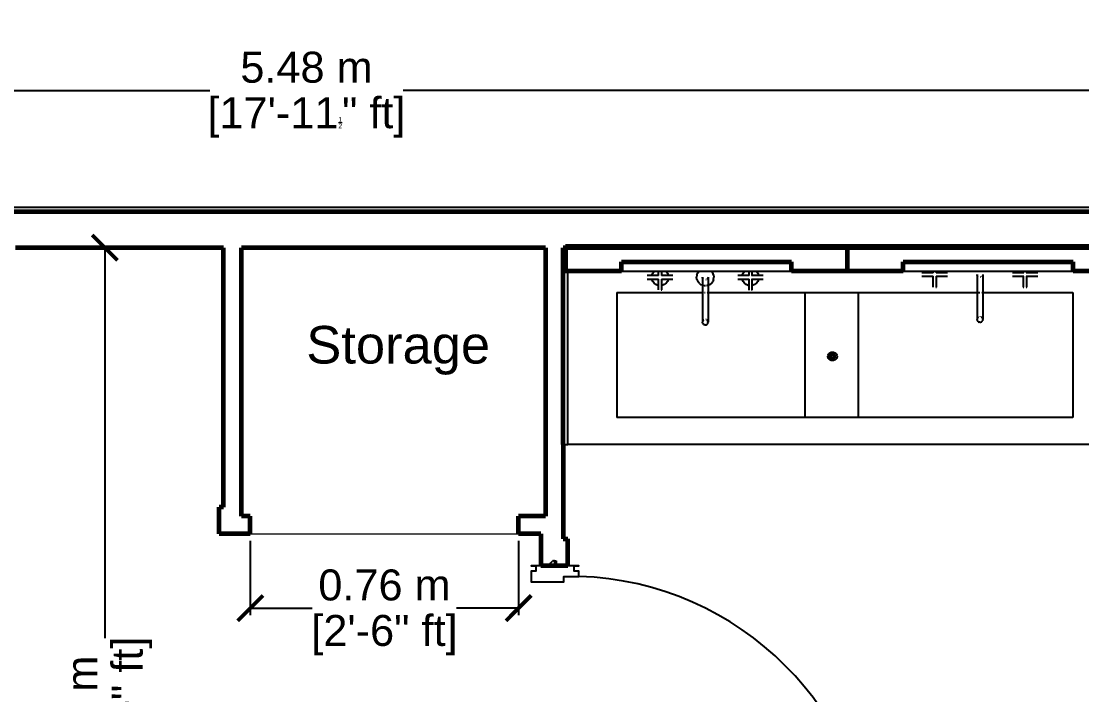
# Model space of a CAD drawing. Header units: metres. Extents: x 12.2 to 77.2, y 18.8 to 35.5.
# Drawn here: x 30.373 to 33.386, y 28.018 to 29.931 of the extents above; entities that cross this region are included whole.
import ezdxf

# ---------------------------------------------------------------- set-up
doc = ezdxf.new("R2010")
doc.units = ezdxf.units.M
doc.layers.get('Defpoints').update_dxf_attribs({"lineweight": 0})
doc.layers.add('0inne_gulv', color=7, linetype='Continuous', lineweight=13)
doc.layers.add('A-WALL', color=250, linetype='Continuous', lineweight=60)
doc.styles.get("Standard").update_dxf_attribs({"font": 'arial.ttf'})
doc.styles.add('TEXTS', font='swissl.ttf')
doc.dimstyles.new('Copy of DIMTEXT', dxfattribs={"dimscale": 0.3, "dimtxt": 0.22, "dimasz": 0.18, "dimexe": 0.05, "dimexo": 0.05, "dimgap": 0.05, "dimtad": 0, "dimzin": 1, "dimdsep": 46, "dimtxsty": 'TEXTS', "dimblk": 'ARCHTICK', "dimcen": 0.1, "dimclrd": 256, "dimclre": 6, "dimclrt": 7, "dimadec": 0, "dimazin": 0, "dimtfac": 0.15, "dimtix": 1, "dimtofl": 0, "dimtmove": 1, "dimatfit": 3, "dimldrblk": 'OPEN', "dimfxl": 1, "dimtolj": 1, "dimtzin": 0, "dimarcsym": 0})

# ---------------------------------------------------------------- blocks, each defined once
blk = doc.blocks.new('*U17')
blk.add_lwpolyline([(33.6, 1124.4, -0.396717), (966.4, 192)], format="xyb")
for points in [[(72, 192), (33.6, 192), (33.6, 1124.4), (72, 1124.4)], [(33.6, 192), (16.8, 192), (16.8, 192), (16.8, 192), (16.8, 192), (16.8, 177), (0, 177), (0, 190.9), (0, 40.9), (0, 55.9), (16.8, 55.9), (16.8, 40.9), (33.6, 40.9), (33.6, 40.9), (50, 40.9), (50, 144), (33.6, 144)], [(1000, 177), (1000, 192), (1000, 192), (1000, 40.9), (1000, 55.9), (983.2, 55.9), (983.2, 40.9), (966.4, 40.9), (966.4, 40.9), (950, 40.9), (950, 144), (966.4, 144), (966.4, 192), (983.2, 192), (983.2, 177)]]:
    blk.add_lwpolyline(points, close=True)
blk.add_lwpolyline([(33.6, 192), (72, 192)])
blk = doc.blocks.new('_ArchTick')
at = {"color": 0, "linetype": 'ByBlock', "const_width": 0.15}
blk.add_lwpolyline([(-0.5, -0.5), (0.5, 0.5)], dxfattribs=at)
blk = doc.blocks.new('*D31')
at = {"layer": '0inne_gulv', "color": 6, "lineweight": -2, "transparency": 16777216}
for p, q in [((28.4459, 29.4218), (28.4459, 29.7541)), ((33.9212, 29.4329), (33.9212, 29.7541))]:
    blk.add_line(p, q, dxfattribs=at)
at = {"layer": '0inne_gulv', "lineweight": -2, "transparency": 16777216}
for p, q in [((28.4459, 29.7341), (30.909, 29.7341)), ((33.9212, 29.7341), (31.4581, 29.7341))]:
    blk.add_line(p, q, dxfattribs=at)
at = {"layer": 'Defpoints', "color": 0, "transparency": 16777216}
for p in [(33.9212, 29.7341), (33.9212, 29.4129), (28.4459, 29.4018)]:
    blk.add_point(p, dxfattribs=at)
at = {"layer": '0inne_gulv', "lineweight": -2, "transparency": 16777216, "xscale": 0.072, "yscale": 0.072, "zscale": 0.072, "rotation": 180}
blk.add_blockref('_ArchTick', (28.4459, 29.7341), dxfattribs=at)
at = {"layer": '0inne_gulv', "lineweight": -2, "transparency": 16777216, "xscale": 0.072, "yscale": 0.072, "zscale": 0.072}
blk.add_blockref('_ArchTick', (33.9212, 29.7341), dxfattribs=at)
at = {"layer": '0inne_gulv', "color": 7, "transparency": 16777216, "insert": (31.1835, 29.7994), "char_height": 0.088, "attachment_point": 5, "style": 'TEXTS', "bg_fill": 3, "box_fill_scale": 1.1, "bg_fill_color": 256, "bg_fill_true_color": 13158600, "bg_fill_transparency": 0}
blk.add_mtext('\\A1;5.48 m', dxfattribs=at)
at = {"layer": '0inne_gulv', "color": 7, "transparency": 16777216, "insert": (31.1835, 29.6575), "char_height": 0.088, "attachment_point": 5, "style": 'TEXTS', "bg_fill": 3, "box_fill_scale": 1.1, "bg_fill_color": 256, "bg_fill_true_color": 13158600, "bg_fill_transparency": 0}
blk.add_mtext('\\A1;[17\'-11{\\H0.15x;\\S1/2;}" ft]', dxfattribs=at)
blk = doc.blocks.new('_Open')
at = {"color": 0, "linetype": 'ByBlock', "lineweight": -2}
for p, q in [((-1, 0.167), (0, 0)), ((-1, -0.167), (0, 0)), ((0, 0), (-1, 0))]:
    blk.add_line(p, q, dxfattribs=at)
blk = doc.blocks.new('*D48')
at = {"layer": '0inne_gulv', "color": 6, "lineweight": -2, "transparency": 16777216}
for p, q in [((30.6326, 29.2875), (30.5909, 29.2875)), ((30.6326, 26.5951), (30.5909, 26.5951))]:
    blk.add_line(p, q, dxfattribs=at)
at = {"layer": '0inne_gulv', "lineweight": -2, "transparency": 16777216}
for p, q in [((30.6109, 29.2875), (30.6109, 28.1788)), ((30.6109, 26.5951), (30.6109, 27.7038))]:
    blk.add_line(p, q, dxfattribs=at)
at = {"layer": 'Defpoints', "color": 0, "transparency": 16777216}
for p in [(30.6526, 29.2875), (30.6109, 26.5951), (30.6526, 26.5951)]:
    blk.add_point(p, dxfattribs=at)
at = {"layer": '0inne_gulv', "lineweight": -2, "transparency": 16777216, "xscale": 0.072, "yscale": 0.072, "zscale": 0.072}
for p, rotation in [((30.6109, 29.2875), 90), ((30.6109, 26.5951), 270)]:
    blk.add_blockref('_ArchTick', p, dxfattribs=dict(at, rotation=rotation))
at = {"layer": '0inne_gulv', "color": 7, "transparency": 16777216, "insert": (30.5456, 27.9413), "char_height": 0.088, "attachment_point": 5, "rotation": 90, "style": 'TEXTS', "bg_fill": 3, "box_fill_scale": 1.1, "bg_fill_color": 256, "bg_fill_true_color": 13158600, "bg_fill_transparency": 0}
blk.add_mtext('\\A1;2.69 m', dxfattribs=at)
at = {"layer": '0inne_gulv', "color": 7, "transparency": 16777216, "insert": (30.6875, 27.9413), "char_height": 0.088, "attachment_point": 5, "rotation": 90, "style": 'TEXTS', "bg_fill": 3, "box_fill_scale": 1.1, "bg_fill_color": 256, "bg_fill_true_color": 13158600, "bg_fill_transparency": 0}
blk.add_mtext('\\A1;[8\'-10" ft]', dxfattribs=at)
blk = doc.blocks.new('*D50')
at = {"layer": '0inne_gulv', "color": 6, "lineweight": -2, "transparency": 16777216}
for p, q in [((31.024, 28.4547), (31.024, 28.2441)), ((31.786, 28.4547), (31.786, 28.2441))]:
    blk.add_line(p, q, dxfattribs=at)
at = {"layer": '0inne_gulv', "lineweight": -2, "transparency": 16777216}
for p, q in [((31.024, 28.2641), (31.2001, 28.2641)), ((31.786, 28.2641), (31.6099, 28.2641))]:
    blk.add_line(p, q, dxfattribs=at)
at = {"layer": 'Defpoints', "color": 0, "transparency": 16777216}
for p in [(31.024, 28.4747), (31.786, 28.4747), (31.786, 28.2641)]:
    blk.add_point(p, dxfattribs=at)
at = {"layer": '0inne_gulv', "lineweight": -2, "transparency": 16777216, "xscale": 0.072, "yscale": 0.072, "zscale": 0.072, "rotation": 180}
blk.add_blockref('_ArchTick', (31.024, 28.2641), dxfattribs=at)
at = {"layer": '0inne_gulv', "lineweight": -2, "transparency": 16777216, "xscale": 0.072, "yscale": 0.072, "zscale": 0.072}
blk.add_blockref('_ArchTick', (31.786, 28.2641), dxfattribs=at)
at = {"layer": '0inne_gulv', "color": 7, "transparency": 16777216, "char_height": 0.088, "attachment_point": 5, "style": 'TEXTS', "bg_fill": 3, "box_fill_scale": 1.1, "bg_fill_color": 256, "bg_fill_true_color": 13158600, "bg_fill_transparency": 0}
for s, insert in [('\\A1;0.76 m', (31.405, 28.3293)), ('\\A1;[2\'-6" ft]', (31.405, 28.1874))]:
    blk.add_mtext(s, dxfattribs=dict(at, insert=insert))
blk = doc.blocks.new('*D51')
at = {"layer": '0inne_gulv', "color": 6, "lineweight": -2, "transparency": 16777216}
for p, q in [((33.5818, 29.2875), (33.4978, 29.2875)), ((33.5818, 26.6078), (33.4978, 26.6078))]:
    blk.add_line(p, q, dxfattribs=at)
at = {"layer": '0inne_gulv', "lineweight": -2, "transparency": 16777216}
for p, q in [((33.5178, 29.2875), (33.5178, 28.1571)), ((33.5178, 26.6078), (33.5178, 27.7382))]:
    blk.add_line(p, q, dxfattribs=at)
at = {"layer": 'Defpoints', "color": 0, "transparency": 16777216}
for p in [(33.6018, 29.2875), (33.5178, 26.6078), (33.6018, 26.6078)]:
    blk.add_point(p, dxfattribs=at)
at = {"layer": '0inne_gulv', "lineweight": -2, "transparency": 16777216, "xscale": 0.072, "yscale": 0.072, "zscale": 0.072}
for p, rotation in [((33.5178, 29.2875), 90), ((33.5178, 26.6078), 270)]:
    blk.add_blockref('_ArchTick', p, dxfattribs=dict(at, rotation=rotation))
at = {"layer": '0inne_gulv', "color": 7, "transparency": 16777216, "char_height": 0.088, "attachment_point": 5, "rotation": 90, "style": 'TEXTS', "bg_fill": 3, "box_fill_scale": 1.1, "bg_fill_color": 256, "bg_fill_true_color": 13158600, "bg_fill_transparency": 0}
for s, insert in [('\\A1;[8\'-9{\\H0.15x;\\S1/2;}" ft]', (33.5944, 27.9477)), ('\\A1;2.68 m', (33.4526, 27.9477))]:
    blk.add_mtext(s, dxfattribs=dict(at, insert=insert))

msp = doc.modelspace()

# ---------------------------------------------------------------- linework, layer by layer
for p, q in [((33.8831, 29.4018), (28.4459, 29.4018)), ((31.9257, 28.7287), (31.9257, 29.2205)), ((32.0783, 29.2205), (32.1707, 29.2205)), ((32.1643, 29.2086), (32.1516, 29.2086)), ((32.1516, 29.1986), (32.1643, 29.1986)), ((32.1643, 29.2086), (32.1645, 29.2098)), ((32.1828, 29.2086), (32.1643, 29.2086)), ((32.1645, 29.1973), (32.1643, 29.1986)), ((32.1643, 29.1986), (32.1828, 29.1986)), ((32.1645, 29.2098), (32.1669, 29.2156)), ((32.1669, 29.1915), (32.1645, 29.1973)), ((32.1669, 29.2156), (32.1707, 29.2205)), ((32.1707, 29.2205), (32.1828, 29.2205)), ((32.1828, 29.2205), (32.1828, 29.2086)), ((32.1828, 29.2205), (32.1928, 29.2205)), ((32.1836, 29.2086), (32.1828, 29.2086)), ((32.1828, 29.1986), (32.1828, 29.1801)), ((32.1828, 29.1986), (32.1834, 29.1986)), ((32.1919, 29.1986), (32.1928, 29.1986)), ((32.1928, 29.2086), (32.1921, 29.2086)), ((32.1928, 29.2086), (32.1928, 29.2205)), ((32.1928, 29.2205), (32.2049, 29.2205)), ((32.2112, 29.2086), (32.1928, 29.2086)), ((32.1928, 29.1801), (32.1928, 29.1986)), ((32.1928, 29.1986), (32.2112, 29.1986)), ((32.2049, 29.2205), (32.2086, 29.2156)), ((32.2049, 29.2205), (32.2986, 29.2205)), ((32.2086, 29.2156), (32.211, 29.2098)), ((32.211, 29.1973), (32.2086, 29.1915)), ((32.211, 29.2098), (32.2112, 29.2086)), ((32.2112, 29.1986), (32.211, 29.1973)), ((32.224, 29.2086), (32.2112, 29.2086)), ((32.2112, 29.1986), (32.224, 29.1986)), ((32.2927, 29.2101), (32.2918, 29.2037)), ((32.2927, 29.1973), (32.2918, 29.2037)), ((32.2927, 29.2101), (32.2951, 29.216)), ((32.2927, 29.1973), (32.2951, 29.1913)), ((32.2951, 29.216), (32.2986, 29.2205)), ((32.2986, 29.2205), (32.334, 29.2205)), ((32.3085, 29.2015), (32.3082, 29.2036)), ((32.3082, 29.2036), (32.3082, 29.1807)), ((32.3091, 29.2), (32.3085, 29.2015)), ((32.3093, 29.1996), (32.3092, 29.1997)), ((32.3106, 29.1979), (32.3093, 29.1996)), ((32.3108, 29.1977), (32.3106, 29.1979)), ((32.3184, 29.1958), (32.3182, 29.1958)), ((32.319, 29.1961), (32.3184, 29.1958)), ((32.3217, 29.1977), (32.3207, 29.1969)), ((32.3232, 29.1996), (32.3228, 29.199)), ((32.324, 29.2015), (32.3232, 29.1996)), ((32.3243, 29.2036), (32.324, 29.2015)), ((32.3243, 29.2036), (32.3243, 29.1807)), ((32.334, 29.2205), (32.3375, 29.216)), ((32.334, 29.2205), (32.4275, 29.2205)), ((32.3399, 29.2101), (32.3375, 29.216)), ((32.3399, 29.1973), (32.3375, 29.1913)), ((32.3399, 29.2101), (32.3408, 29.2037)), ((32.3399, 29.1973), (32.3408, 29.2037)), ((32.4211, 29.2086), (32.4084, 29.2086)), ((32.4084, 29.1986), (32.4211, 29.1986)), ((32.4211, 29.2086), (32.4213, 29.2098)), ((32.4396, 29.2086), (32.4211, 29.2086)), ((32.4213, 29.1973), (32.4211, 29.1986)), ((32.4211, 29.1986), (32.4396, 29.1986)), ((32.4213, 29.2098), (32.4237, 29.2156)), ((32.4237, 29.1915), (32.4213, 29.1973)), ((32.4237, 29.2156), (32.4275, 29.2205)), ((32.4275, 29.2205), (32.4396, 29.2205)), ((32.4396, 29.2205), (32.4396, 29.2086)), ((32.4396, 29.2205), (32.4496, 29.2205)), ((32.441, 29.2086), (32.4396, 29.2086)), ((32.4396, 29.1986), (32.4396, 29.1801)), ((32.4396, 29.1986), (32.441, 29.1986)), ((32.4496, 29.2086), (32.4481, 29.2086)), ((32.4481, 29.1986), (32.4496, 29.1986)), ((32.4496, 29.2086), (32.4496, 29.2205)), ((32.4496, 29.2205), (32.4617, 29.2205)), ((32.468, 29.2086), (32.4496, 29.2086)), ((32.4496, 29.1801), (32.4496, 29.1986)), ((32.4496, 29.1986), (32.468, 29.1986)), ((32.4617, 29.2205), (32.4655, 29.2156)), ((32.4617, 29.2205), (32.561, 29.2205)), ((32.4655, 29.2156), (32.4678, 29.2098)), ((32.4678, 29.1973), (32.4655, 29.1915)), ((32.4678, 29.2098), (32.468, 29.2086)), ((32.468, 29.1986), (32.4678, 29.1973)), ((32.4808, 29.2086), (32.468, 29.2086)), ((32.468, 29.1986), (32.4808, 29.1986)), ((32.8783, 29.2205), (32.963, 29.2205)), ((32.963, 29.2163), (32.9318, 29.2163)), ((32.9318, 29.2063), (32.963, 29.2063)), ((32.963, 29.2205), (32.963, 29.2163)), ((32.963, 29.2205), (32.973, 29.2205)), ((32.9638, 29.2163), (32.963, 29.2163)), ((32.963, 29.2063), (32.963, 29.1751)), ((32.963, 29.2063), (32.9636, 29.2063)), ((32.9722, 29.2063), (32.973, 29.2063)), ((32.973, 29.2163), (32.9724, 29.2163)), ((32.973, 29.2163), (32.973, 29.2205)), ((32.973, 29.2205), (33.2198, 29.2205)), ((33.0042, 29.2163), (32.973, 29.2163)), ((32.973, 29.1751), (32.973, 29.2063)), ((32.973, 29.2063), (33.0042, 29.2063)), ((33.0888, 29.2092), (33.0885, 29.2113)), ((33.0885, 29.2113), (33.0885, 29.1605)), ((33.0894, 29.2077), (33.0888, 29.2092)), ((33.0896, 29.2072), (33.0895, 29.2074)), ((33.0908, 29.2056), (33.0896, 29.2072)), ((33.091, 29.2054), (33.0908, 29.2056)), ((33.0986, 29.2035), (33.0985, 29.2035)), ((33.0993, 29.2038), (33.0986, 29.2035)), ((33.102, 29.2054), (33.1009, 29.2046)), ((33.1035, 29.2072), (33.103, 29.2067)), ((33.1043, 29.2092), (33.1035, 29.2072)), ((33.1045, 29.2113), (33.1043, 29.2092)), ((33.1045, 29.2113), (33.1045, 29.1605)), ((33.2198, 29.2163), (33.1886, 29.2163)), ((33.1886, 29.2063), (33.2198, 29.2063)), ((33.2198, 29.2205), (33.2198, 29.2163)), ((33.2198, 29.2205), (33.2298, 29.2205)), ((33.2213, 29.2163), (33.2198, 29.2163)), ((33.2198, 29.2063), (33.2198, 29.1751)), ((33.2198, 29.2063), (33.2213, 29.2063)), ((33.2298, 29.2163), (33.2283, 29.2163)), ((33.2283, 29.2063), (33.2298, 29.2063)), ((33.2298, 29.2163), (33.2298, 29.2205)), ((33.2298, 29.2205), (33.361, 29.2205)), ((33.261, 29.2163), (33.2298, 29.2163)), ((33.2298, 29.1751), (33.2298, 29.2063)), ((33.2298, 29.2063), (33.261, 29.2063)), ((32.1707, 29.1865), (32.1669, 29.1915)), ((32.1757, 29.1827), (32.1707, 29.1865)), ((32.1815, 29.1803), (32.1757, 29.1827)), ((32.1828, 29.1801), (32.1815, 29.1803)), ((32.183, 29.1801), (32.1828, 29.1801)), ((32.1828, 29.1801), (32.1828, 29.1674)), ((32.1913, 29.1676), (32.1928, 29.1674)), ((32.1928, 29.1801), (32.1915, 29.18)), ((32.194, 29.1803), (32.1928, 29.1801)), ((32.1928, 29.1674), (32.1928, 29.1801)), ((32.1998, 29.1827), (32.194, 29.1803)), ((32.2048, 29.1865), (32.1998, 29.1827)), ((32.2086, 29.1915), (32.2048, 29.1865)), ((32.299, 29.1863), (32.2951, 29.1913)), ((32.299, 29.1863), (32.304, 29.1825)), ((32.3082, 29.1807), (32.304, 29.1825)), ((32.3086, 29.1806), (32.3082, 29.1807)), ((32.3082, 29.1807), (32.3082, 29.1605)), ((32.3099, 29.1801), (32.3093, 29.1803)), ((32.3099, 29.1801), (32.3106, 29.18)), ((32.3138, 29.1795), (32.3108, 29.1799)), ((32.3163, 29.1792), (32.3142, 29.1795)), ((32.3184, 29.1795), (32.3179, 29.1794)), ((32.3217, 29.1799), (32.3203, 29.1797)), ((32.3227, 29.1801), (32.322, 29.18)), ((32.3227, 29.1801), (32.3243, 29.1807)), ((32.3286, 29.1825), (32.3243, 29.1807)), ((32.3243, 29.1807), (32.3243, 29.1605)), ((32.3337, 29.1863), (32.3286, 29.1825)), ((32.3337, 29.1863), (32.3375, 29.1913)), ((32.4275, 29.1865), (32.4237, 29.1915)), ((32.4325, 29.1827), (32.4275, 29.1865)), ((32.4383, 29.1803), (32.4325, 29.1827)), ((32.4396, 29.1801), (32.4383, 29.1803)), ((32.441, 29.1799), (32.4396, 29.1801)), ((32.4396, 29.1801), (32.4396, 29.1674)), ((32.4396, 29.1674), (32.441, 29.1676)), ((32.4496, 29.1801), (32.4481, 29.1799)), ((32.4481, 29.1676), (32.4496, 29.1674)), ((32.4508, 29.1803), (32.4496, 29.1801)), ((32.4496, 29.1674), (32.4496, 29.1801)), ((32.4566, 29.1827), (32.4508, 29.1803)), ((32.4616, 29.1865), (32.4566, 29.1827)), ((32.4655, 29.1915), (32.4616, 29.1865)), ((32.9715, 29.1753), (32.973, 29.1751)), ((33.2198, 29.1751), (33.2213, 29.1753)), ((33.2283, 29.1753), (33.2298, 29.1751)), ((32.0654, 29.1605), (32.0654, 28.8049)), ((32.0654, 29.1605), (32.3082, 29.1605)), ((32.3082, 29.1605), (32.3085, 29.1605)), ((32.3082, 29.1605), (32.3082, 29.0762)), ((32.3093, 29.1605), (32.3106, 29.1605)), ((32.3122, 29.1605), (32.3127, 29.1605)), ((32.3142, 29.1605), (32.3163, 29.1605)), ((32.3203, 29.1605), (32.3207, 29.1605)), ((32.322, 29.1605), (32.3243, 29.1605)), ((32.3243, 29.1605), (32.5988, 29.1605)), ((32.3243, 29.1605), (32.3243, 29.0762)), ((32.5988, 29.1605), (32.5988, 28.8049)), ((32.5988, 29.1605), (32.7512, 29.1605)), ((32.7512, 28.8049), (32.7512, 29.1605)), ((32.7512, 29.1605), (33.0885, 29.1605)), ((33.0885, 29.1605), (33.0888, 29.1605)), ((33.0885, 29.1605), (33.0885, 29.0839)), ((33.0896, 29.1605), (33.0908, 29.1605)), ((33.0925, 29.1605), (33.0935, 29.1605)), ((33.0944, 29.1605), (33.0965, 29.1605)), ((33.1006, 29.1605), (33.1014, 29.1605)), ((33.1022, 29.1605), (33.1045, 29.1605)), ((33.1045, 29.1605), (33.3608, 29.1605)), ((33.1045, 29.1605), (33.1045, 29.0839)), ((33.3608, 29.1605), (33.3608, 28.8049)), ((32.3085, 29.0741), (32.3082, 29.0762)), ((32.3091, 29.0798), (32.3085, 29.0783)), ((32.3089, 29.0795), (32.3085, 29.0783)), ((32.3089, 29.0729), (32.3085, 29.0741)), ((32.3089, 29.0795), (32.3091, 29.0799)), ((32.3089, 29.0729), (32.3093, 29.0722)), ((32.3092, 29.0801), (32.3093, 29.0802)), ((32.3092, 29.0801), (32.3092, 29.0801)), ((32.3119, 29.0829), (32.3108, 29.0821)), ((32.3115, 29.0827), (32.3108, 29.0821)), ((32.3115, 29.0827), (32.3118, 29.0829)), ((32.3118, 29.0829), (32.3118, 29.0829)), ((32.3184, 29.084), (32.3182, 29.084)), ((32.3217, 29.0821), (32.3207, 29.0829)), ((32.3211, 29.0827), (32.3207, 29.0829)), ((32.3211, 29.0827), (32.3218, 29.0821)), ((32.324, 29.0783), (32.3232, 29.0802)), ((32.3237, 29.0795), (32.3232, 29.0802)), ((32.3237, 29.0729), (32.3232, 29.0722)), ((32.3237, 29.0795), (32.324, 29.0783)), ((32.3237, 29.0729), (32.324, 29.0741)), ((32.324, 29.0741), (32.3243, 29.0762)), ((33.0888, 29.0818), (33.0885, 29.0839)), ((33.0894, 29.0875), (33.0888, 29.086)), ((33.0891, 29.0872), (33.0888, 29.086)), ((33.0891, 29.0806), (33.0888, 29.0818)), ((33.0891, 29.0872), (33.0893, 29.0876)), ((33.0891, 29.0806), (33.0896, 29.0798)), ((33.0895, 29.0878), (33.0896, 29.0879)), ((33.0895, 29.0878), (33.0895, 29.0878)), ((33.0896, 29.0798), (33.0908, 29.0782)), ((33.0917, 29.0773), (33.0908, 29.0782)), ((33.0921, 29.0906), (33.091, 29.0897)), ((33.0917, 29.0904), (33.091, 29.0898)), ((33.0917, 29.0904), (33.092, 29.0906)), ((33.0917, 29.0773), (33.0925, 29.0769)), ((33.0921, 29.0906), (33.092, 29.0906)), ((33.0925, 29.0769), (33.0944, 29.0761)), ((33.0957, 29.0758), (33.0944, 29.0761)), ((33.0965, 29.0759), (33.0957, 29.0758)), ((33.0965, 29.0759), (33.0957, 29.0758)), ((33.0965, 29.0759), (33.0986, 29.0761)), ((33.0986, 29.0916), (33.0985, 29.0917)), ((33.0986, 29.0761), (33.1013, 29.0773)), ((33.0986, 29.0761), (33.1006, 29.0769)), ((33.1013, 29.0773), (33.1006, 29.0769)), ((33.102, 29.0897), (33.1009, 29.0906)), ((33.1013, 29.0904), (33.101, 29.0906)), ((33.1013, 29.0904), (33.102, 29.0898)), ((33.1013, 29.0773), (33.1022, 29.0782)), ((33.1022, 29.0782), (33.1035, 29.0798)), ((33.1043, 29.086), (33.1035, 29.0879)), ((33.1039, 29.0872), (33.1035, 29.0879)), ((33.1039, 29.0806), (33.1035, 29.0798)), ((33.1039, 29.0872), (33.1043, 29.086)), ((33.1039, 29.0806), (33.1043, 29.0818)), ((33.1043, 29.0818), (33.1045, 29.0839)), ((32.3093, 29.0722), (32.3106, 29.0705)), ((32.3115, 29.0697), (32.3106, 29.0705)), ((32.3115, 29.0697), (32.3122, 29.0692)), ((32.3122, 29.0692), (32.3142, 29.0685)), ((32.3154, 29.0682), (32.3142, 29.0685)), ((32.3163, 29.0682), (32.3154, 29.0682)), ((32.3163, 29.0682), (32.3154, 29.0682)), ((32.3163, 29.0682), (32.3184, 29.0685)), ((32.3184, 29.0685), (32.3211, 29.0697)), ((32.3184, 29.0685), (32.3203, 29.0692)), ((32.3211, 29.0697), (32.3203, 29.0692)), ((32.3211, 29.0697), (32.322, 29.0705)), ((32.322, 29.0705), (32.3232, 29.0722)), ((32.6646, 28.979), (32.665, 28.9821)), ((32.665, 28.9821), (32.6663, 28.9849)), ((32.6663, 28.9849), (32.6684, 28.9874)), ((32.6684, 28.9874), (32.6711, 28.9892)), ((32.6706, 28.9827), (32.6698, 28.9809)), ((32.6704, 28.9808), (32.6712, 28.9824)), ((32.6719, 28.9842), (32.6706, 28.9827)), ((32.6711, 28.9892), (32.6742, 28.9904)), ((32.6712, 28.9824), (32.6719, 28.9833)), ((32.6736, 28.9854), (32.6719, 28.9842)), ((32.6719, 28.9833), (32.6761, 28.9796)), ((32.6729, 28.9842), (32.6739, 28.9849)), ((32.677, 28.9804), (32.6729, 28.9842)), ((32.6755, 28.9861), (32.6736, 28.9854)), ((32.6739, 28.9849), (32.6757, 28.9855)), ((32.6742, 28.9904), (32.6776, 28.9908)), ((32.6776, 28.9864), (32.6755, 28.9861)), ((32.6757, 28.9855), (32.677, 28.9857)), ((32.677, 28.9857), (32.677, 28.9804)), ((32.6776, 28.9908), (32.681, 28.9904)), ((32.6797, 28.9861), (32.6776, 28.9864)), ((32.6783, 28.9804), (32.6783, 28.9857)), ((32.6783, 28.9857), (32.6796, 28.9855)), ((32.6824, 28.9842), (32.6783, 28.9804)), ((32.6792, 28.9796), (32.6833, 28.9833)), ((32.6796, 28.9855), (32.6814, 28.9849)), ((32.6817, 28.9854), (32.6797, 28.9861)), ((32.681, 28.9904), (32.6841, 28.9892)), ((32.6814, 28.9849), (32.6824, 28.9842)), ((32.6834, 28.9842), (32.6817, 28.9854)), ((32.6833, 28.9833), (32.6841, 28.9824)), ((32.6847, 28.9827), (32.6834, 28.9842)), ((32.6841, 28.9892), (32.6868, 28.9874)), ((32.6841, 28.9824), (32.6848, 28.9808)), ((32.6855, 28.9809), (32.6847, 28.9827)), ((32.6868, 28.9874), (32.6889, 28.9849)), ((32.6889, 28.9849), (32.6902, 28.9821)), ((32.6902, 28.9821), (32.6907, 28.979)), ((32.665, 28.976), (32.6646, 28.979)), ((32.6663, 28.9731), (32.665, 28.976)), ((32.6684, 28.9707), (32.6663, 28.9731)), ((32.6711, 28.9688), (32.6684, 28.9707)), ((32.6698, 28.9809), (32.6695, 28.979)), ((32.6695, 28.979), (32.6698, 28.9771)), ((32.6698, 28.9771), (32.6706, 28.9753)), ((32.6702, 28.9796), (32.6704, 28.9808)), ((32.6761, 28.9796), (32.6702, 28.9796)), ((32.6702, 28.9784), (32.6761, 28.9784)), ((32.6704, 28.9773), (32.6702, 28.9784)), ((32.6712, 28.9756), (32.6704, 28.9773)), ((32.6706, 28.9753), (32.6719, 28.9738)), ((32.6742, 28.9676), (32.6711, 28.9688)), ((32.6719, 28.9747), (32.6712, 28.9756)), ((32.6761, 28.9784), (32.6719, 28.9747)), ((32.6719, 28.9738), (32.6736, 28.9726)), ((32.6729, 28.9739), (32.677, 28.9776)), ((32.6739, 28.9732), (32.6729, 28.9739)), ((32.6736, 28.9726), (32.6755, 28.9719)), ((32.6757, 28.9725), (32.6739, 28.9732)), ((32.6776, 28.9672), (32.6742, 28.9676)), ((32.6755, 28.9719), (32.6776, 28.9717)), ((32.677, 28.9723), (32.6757, 28.9725)), ((32.677, 28.9776), (32.677, 28.9723)), ((32.6776, 28.9717), (32.6797, 28.9719)), ((32.681, 28.9676), (32.6776, 28.9672)), ((32.6783, 28.9776), (32.6824, 28.9739)), ((32.6783, 28.9723), (32.6783, 28.9776)), ((32.6796, 28.9725), (32.6783, 28.9723)), ((32.685, 28.9796), (32.6792, 28.9796)), ((32.6792, 28.9784), (32.685, 28.9784)), ((32.6833, 28.9747), (32.6792, 28.9784)), ((32.6814, 28.9732), (32.6796, 28.9725)), ((32.6797, 28.9719), (32.6817, 28.9726)), ((32.6841, 28.9688), (32.681, 28.9676)), ((32.6824, 28.9739), (32.6814, 28.9732)), ((32.6817, 28.9726), (32.6834, 28.9738)), ((32.6841, 28.9756), (32.6833, 28.9747)), ((32.6834, 28.9738), (32.6847, 28.9753)), ((32.6848, 28.9773), (32.6841, 28.9756)), ((32.6868, 28.9707), (32.6841, 28.9688)), ((32.6847, 28.9753), (32.6855, 28.9771)), ((32.6848, 28.9808), (32.685, 28.9796)), ((32.685, 28.9784), (32.6848, 28.9773)), ((32.6857, 28.979), (32.6855, 28.9809)), ((32.6855, 28.9771), (32.6857, 28.979)), ((32.6889, 28.9731), (32.6868, 28.9707)), ((32.6902, 28.976), (32.6889, 28.9731)), ((32.6907, 28.979), (32.6902, 28.976)), ((32.5988, 28.8049), (32.0654, 28.8049)), ((32.7512, 28.8049), (32.5988, 28.8049)), ((33.3608, 28.8049), (32.7512, 28.8049)), ((31.913, 28.7287), (31.9257, 28.7287)), ((33.5386, 28.7287), (31.9257, 28.7287)), ((31.8711, 28.3844), (31.8711, 28.3859)), ((31.8759, 28.3859), (31.8711, 28.3859)), ((31.8711, 28.3844), (31.8727, 28.3844)), ((31.8727, 28.3844), (31.8949, 28.3844)), ((31.8727, 28.3841), (31.8727, 28.3844)), ((31.8731, 28.3842), (31.8727, 28.3841)), ((31.8764, 28.3905), (31.8759, 28.3885)), ((31.8759, 28.3859), (31.8759, 28.3885)), ((31.8759, 28.3859), (31.8886, 28.3859)), ((31.8764, 28.3905), (31.8774, 28.3923)), ((31.8774, 28.3923), (31.8826, 28.3975)), ((31.8835, 28.3981), (31.8826, 28.3975)), ((31.8844, 28.3984), (31.8835, 28.3981)), ((31.8855, 28.3986), (31.8844, 28.3984)), ((31.8855, 28.3986), (31.8874, 28.3986)), ((31.888, 28.3984), (31.8874, 28.3986)), ((31.888, 28.3984), (31.8884, 28.3981)), ((31.8884, 28.3981), (31.8886, 28.3975)), ((31.8886, 28.3859), (31.8886, 28.3975)), ((31.889, 28.3859), (31.8886, 28.3859)), ((31.889, 28.3979), (31.889, 28.3859)), ((31.889, 28.3979), (31.8929, 28.3979)), ((31.8929, 28.3859), (31.889, 28.3859)), ((31.8929, 28.3979), (31.8929, 28.3859)), ((31.8929, 28.3859), (31.8965, 28.3859)), ((31.8949, 28.3841), (31.8945, 28.3842)), ((31.8949, 28.3844), (31.8965, 28.3844)), ((31.8949, 28.3841), (31.8949, 28.3844)), ((31.913, 28.3842), (31.8949, 28.3841)), ((31.8965, 28.3844), (31.8965, 28.3859)), ((31.9131, 28.3841), (31.913, 28.3842)), ((31.913, 28.3842), (31.913, 28.3841))]:
    msp.add_line(p, q)
at = {"layer": '0inne_gulv'}
msp.add_line((31.024, 28.4747), (31.786, 28.4747), dxfattribs=at)
at = {"layer": 'A-WALL'}
for p, q in [((33.8831, 29.3891), (28.7634, 29.3891)), ((30.9478, 29.2875), (30.3573, 29.2875)), ((30.9478, 28.5509), (30.9478, 29.2875)), ((31.8622, 29.2875), (30.9986, 29.2875)), ((30.9986, 28.5255), (30.9986, 29.2875)), ((31.8622, 29.2875), (31.8622, 28.5255)), ((31.9197, 29.2875), (31.913, 29.2875)), ((31.913, 28.7287), (31.913, 29.2875)), ((32.7197, 29.2905), (31.9197, 29.2905)), ((31.9197, 29.2905), (31.9197, 29.2875)), ((31.9197, 29.2875), (31.9197, 29.2205)), ((32.7197, 29.2875), (31.9197, 29.2875)), ((33.5197, 29.2905), (32.7197, 29.2905)), ((32.7197, 29.2905), (32.7197, 29.2875)), ((32.7197, 29.2875), (32.7197, 29.2205)), ((33.5197, 29.2875), (32.7197, 29.2875)), ((32.0783, 29.2478), (32.561, 29.2478)), ((32.0783, 29.2205), (32.0783, 29.2478)), ((32.561, 29.2205), (32.561, 29.2478)), ((32.8783, 29.2478), (33.361, 29.2478)), ((32.8783, 29.2205), (32.8783, 29.2478)), ((33.361, 29.2205), (33.361, 29.2478)), ((31.9257, 29.2205), (31.9197, 29.2205)), ((32.0783, 29.2205), (31.9257, 29.2205)), ((32.7197, 29.2205), (32.561, 29.2205)), ((32.8783, 29.2205), (32.7197, 29.2205)), ((33.5197, 29.2205), (33.361, 29.2205)), ((31.913, 28.7287), (31.913, 28.4604)), ((30.9351, 28.4747), (30.9351, 28.5509)), ((30.9478, 28.5509), (30.9351, 28.5509)), ((31.024, 28.5255), (30.9986, 28.5255)), ((31.024, 28.4747), (31.024, 28.5255)), ((31.8622, 28.5255), (31.786, 28.5255)), ((31.786, 28.4747), (31.786, 28.5255)), ((31.024, 28.4747), (30.9351, 28.4747)), ((31.8495, 28.4747), (31.786, 28.4747)), ((31.8495, 28.4747), (31.8495, 28.3842)), ((31.913, 28.4604), (31.9257, 28.4604)), ((31.9257, 28.3842), (31.9257, 28.4604)), ((31.8622, 28.3842), (31.8495, 28.3842)), ((31.8623, 28.3841), (31.8622, 28.3842)), ((31.8727, 28.3841), (31.8623, 28.3841)), ((31.8731, 28.3841), (31.8727, 28.3841)), ((31.8945, 28.3841), (31.8731, 28.3841)), ((31.8949, 28.3841), (31.8945, 28.3841)), ((31.913, 28.3841), (31.8949, 28.3841)), ((31.9131, 28.3841), (31.913, 28.3841)), ((31.9257, 28.3842), (31.9131, 28.3841))]:
    msp.add_line(p, q, dxfattribs=at)

# ---------------------------------------------------------------- block references
at = {"xscale": -0.0009000000000045201, "yscale": 0.0009000000000045201, "zscale": 0.0009000000000045201, "rotation": 270}
msp.add_blockref('*U17', (31.7848, 27.4841), dxfattribs=at)

# ---------------------------------------------------------------- texts
at = {"insert": (31.4441, 29.0653), "char_height": 0.10674, "width": 1.108124, "attachment_point": 2}
msp.add_mtext('Storage', dxfattribs=at)

# ---------------------------------------------------------------- next in the draw order: dimensions: what is measured, and where the dimension line sits
at = {"layer": '0inne_gulv'}
for base, p1, p2, picture, middle in [((33.9212, 29.7341), (28.4459, 29.4018), (33.9212, 29.4129), '*D31', (31.1835, 29.7341)), ((31.786, 28.2641), (31.024, 28.4747), (31.786, 28.4747), '*D50', (31.405, 28.2641))]:
    dim = msp.add_linear_dim(base=base, p1=p1, p2=p2, dimstyle='Copy of DIMTEXT', override={"dimscale": 0.4, "dimpost": ' m\\X', "dimfxl": 0.9, "dimfxlon": 1, "dimtfill": 1}, dxfattribs=at)
    dim.commit()
    dim.dimension.update_dxf_attribs({"geometry": picture, "text_midpoint": middle})
for base, p1, p2, picture, middle in [((30.6109, 26.5951), (30.6526, 29.2875), (30.6526, 26.5951), '*D48', (30.6109, 27.9413)), ((33.5178, 26.6078), (33.6018, 29.2875), (33.6018, 26.6078), '*D51', (33.5178, 27.9477))]:
    dim = msp.add_linear_dim(base=base, p1=p1, p2=p2, angle=90, dimstyle='Copy of DIMTEXT', override={"dimscale": 0.4, "dimpost": ' m\\X', "dimfxl": 0.9, "dimfxlon": 1, "dimtfill": 1}, dxfattribs=at)
    dim.commit()
    dim.dimension.update_dxf_attribs({"geometry": picture, "text_midpoint": middle})

doc.saveas('drawing.dxf')
